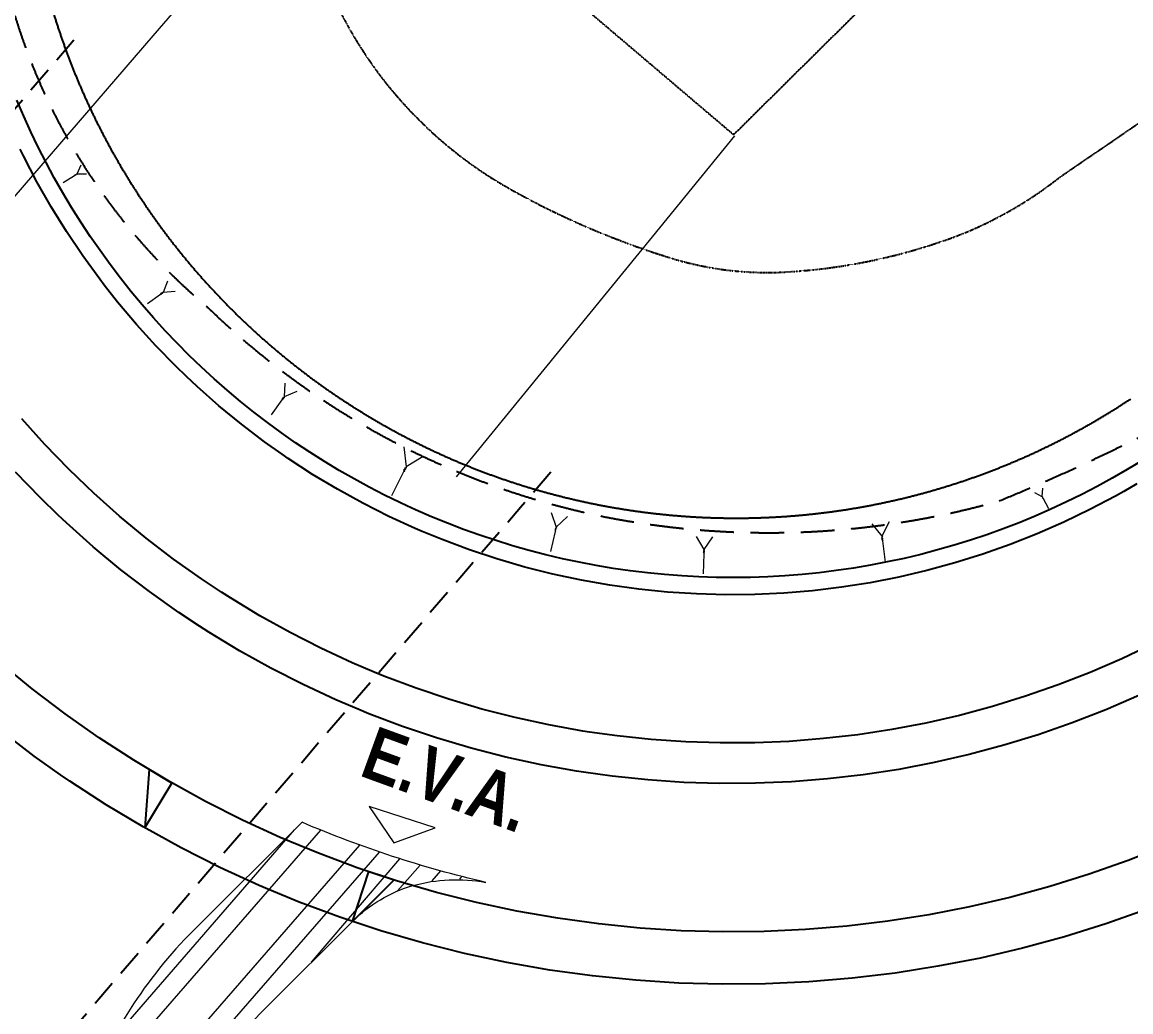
# Model space of a CAD drawing. Header units: millimetres. Extents: x 306 to 836129804, y -168137 to 818603917.
# Drawn here: x 834154129 to 834217068, y 817969540 to 818025753 of the extents above; entities that cross this region are included whole.
import ezdxf
from ezdxf.xclip import XClip

# ---------------------------------------------------------------- set-up
doc = ezdxf.new("R2010")
doc.units = ezdxf.units.MM
doc.header["$LTSCALE"] = 3
doc.header["$XCLIPFRAME"] = 0
for name, pattern in [('ACAD_ISO03W100', [30, 12, -18]), ('DGN Style 2', [1.947273044689957e-06, 0, -1.947273044689957e-06]), ('DGN Style 3', [0.999460710292545, 0.7139005073518179, -0.2855602029407272]), ('HIDDEN', [0.375, 0.25, -0.125]), ('XXXXX-PIW-DWG-P00-XXXX-R100-WS4-00$0$XXXXX-PIW-P-WHCGRDP1-XXX$0$HIDDEN', [9.524999999999999, 6.35, -3.175])]:
    doc.linetypes.add(name, pattern=pattern)
for name, color, linetype in [('00_Xref', 7, 'Continuous'), ('AR-ROAD_AR_BS_MI_', 251, 'Continuous'), ('XXXXX-PIW-DWG-P00-XXXX-R100-WS4-00$0$XXXXX-PIW-P-WHCGRDP1-XXX$0$MMH125__', 253, 'XXXXX-PIW-DWG-P00-XXXX-R100-WS4-00$0$XXXXX-PIW-P-WHCGRDP1-XXX$0$HIDDEN'), ('XXXXX-PIW-DWG-P00-XXXX-R100-WS4-00$0$XXXXX-PIW-P-WHCGRDP1-XXX$0$MMH813_1', 253, 'Continuous'), ('XXXXX-PIW-DWG-P00-XXXX-R100-WS4-00$0$XXXXX-PIW-P-WHCGRDP1-XXX$0$MMH813__', 253, 'Continuous'), ('XXXXX-PIW-DWG-P00-XXXX-R100-WS4-00$0$XXXXX-PIW-P-WHCGRDP1_RUN IN AND OUT-XXX$0$MMH813_S', 253, 'Continuous')]:
    doc.layers.add(name, color=color, linetype=linetype)
for name, color, linetype, lineweight in [('0_PODP_Stations Boundaries', 253, 'DGN Style 3', 25), ('0_PODP_Survey Base', 253, 'Continuous', 5), ('Eva-New', 1, 'ACAD_ISO03W100', 18), ('UAJ-00ANNO-t', 7, 'Continuous', 5), ('XXXXX-PIW-DWG-P00-XXXX-R100-WS4-00$0$XXXXX-PIW-P-WHCGRDP1-XXX$0$MMH125CS', 253, 'Continuous', 18)]:
    doc.layers.add(name, color=color, linetype=linetype, lineweight=lineweight)
doc.styles.add('_BOLD', font='arialbd.ttf', dxfattribs={"width": 0.8})

# ---------------------------------------------------------------- blocks, each defined once
blk = doc.blocks.new('XXXXX-PIW-DWG-P00-XXXX-R100-WS4-00$0$XXXXX-PIW-P-WHCGRDP1-XXX$0$CUT-SLOPE')
at = {"layer": 'XXXXX-PIW-DWG-P00-XXXX-R100-WS4-00$0$XXXXX-PIW-P-WHCGRDP1-XXX$0$MMH125CS'}
for p, q in [((0.3844015939377528, 15.50749837280949), (-0.5261584790636107, 14.99995112514148)), ((-0.5261584790636107, 14.99995112514148), (0.3844015939377528, 14.52740719942113)), ((0.4019124378719425, 16.45258636587681), (-0.4736261782656754, 16.01504562047751)), ((-0.4736261782656754, 16.01504562047751), (0.3844015939377528, 15.50749837280949)), ((0, 17), (0.4019124378719425, 16.45258636587681)), ((0.3844015939377528, 14.52740719942113), (0, 14)), ((0, 14), (0, 0))]:
    blk.add_line(p, q, dxfattribs=at)
at = {"layer": 'XXXXX-PIW-DWG-P00-XXXX-R100-WS4-00$0$XXXXX-PIW-P-WHCGRDP1-XXX$0$MMH125CS', "ltscale": 0.5}
for points in [[(-5.682420402820753, 25.80276578911662), (0, 17)], [(5.682420402820753, 25.80276578911662), (0, 17)]]:
    blk.add_lwpolyline(points, dxfattribs=at)
blk = doc.blocks.new('x-baseplan')
at = {"layer": '0_PODP_Stations Boundaries', "color": 8, "linetype": 'HIDDEN', "ltscale": 2, "flags": 128}
for points in [[(834037.9867255266, 817884.584634921), (834043.0998300007, 817891.4270000011), (834047.4738700008, 817896.8896500021), (834157.3268900011, 818025.057380002)], [(834184.133700001, 818000.1849000033), (834182.4242400005, 817998.1904400017), (834065.3596248917, 817861.608816634)]]:
    blk.add_lwpolyline(points, dxfattribs=at)
at = {"layer": '0_PODP_Survey Base', "color": 8, "flags": 128}
for points in [[(834172.6754617979, 818037.89618724), (834169.414300969, 818034.1094643761), (834161.5423261953, 818024.9707194866), (834139.9718761172, 817999.9269382138)], [(834194.5605842422, 818019.2980371814), (834189.3010136628, 818012.8478713449), (834182.6388243216, 818004.6773946034), (834178.771875164, 817999.9355374555)]]:
    blk.add_lwpolyline(points, dxfattribs=at)
at = {"layer": 'AR-ROAD_AR_BS_MI_', "color": 8, "linetype": 'DGN Style 2', "flags": 128}
for points in [[(834236.4069443403, 818060.8391930558), (834194.5153943832, 818019.3584357784)], [(834194.5153943832, 818019.3584357784), (834172.6367512398, 818037.9588367196), (834172.6342213831, 818037.9609875071)]]:
    blk.add_lwpolyline(points, dxfattribs=at)
at = {"layer": 'AR-ROAD_AR_BS_MI_', "color": 8}
blk.add_arc((834194.6439872566, 818038.0839271109), 40.49999999999584, 148.4099470221095, 303.6197959366835, dxfattribs=at)
at = {"layer": 'AR-ROAD_AR_BS_MI_', "color": 8, "linetype": 'DGN Style 2'}
blk.add_open_spline([(834217.1596860485, 818123.0119524177), (834207.9658277457, 818108.7348998581), (834203.0129006433, 818100.9423192806), (834198.0560555847, 818093.1509877171), (834190.6238910749, 818081.9926720114), (834182.2998324421, 818069.511840467), (834173.974173622, 818057.0319416778), (834172.7208571341, 818055.14333618), (834172.4350640082, 818054.6545603104), (834171.8764675402, 818053.6707319006), (834171.3789941843, 818052.7159923987), (834170.7657106165, 818051.370238029), (834170.419950346, 818050.5117323097), (834170.2763164963, 818050.1198320563), (834170.2335096062, 818049.9222455999), (834170.1910695094, 818049.7216145146), (834170.1378077168, 818049.4863105327), (834169.7428912972, 818048.3957721741), (834169.4224126178, 818047.2974502692), (834168.8395726834, 818044.683961841), (834168.5937294371, 818042.6738707969), (834168.5656768463, 818039.7736251458), (834168.6754039328, 818038.3009502642), (834168.8097395366, 818037.2806444253), (834168.8907655065, 818036.7536620427), (834169.0350807051, 818035.7797089458), (834169.2439296152, 818034.8172178498), (834169.448576851, 818033.9024070677), (834169.5800564431, 818033.3917131118), (834169.7112698837, 818032.8809734351), (834169.9019304744, 818032.210301017), (834170.1918024381, 818031.2019082333), (834170.690051499, 818029.8118172373), (834171.032377224, 818028.9076356642), (834171.4004472732, 818028.035236885), (834171.7753090856, 818027.1516617589), (834172.2675544412, 818026.1720063862), (834172.5420873181, 818025.6647293196), (834173.2742404004, 818024.3558983618), (834174.1257771198, 818023.0808582687), (834175.865867987, 818020.974369757), (834176.8225198374, 818019.9907233081), (834178.1416965879, 818018.8233101027), (834178.573710155, 818018.4706954815), (834179.7448330524, 818017.5705742982), (834180.7586522556, 818016.8866965516), (834182.3097172265, 818015.9996210301), (834183.0777613085, 818015.59722221), (834183.8625214671, 818015.1932165251), (834184.8802320486, 818014.698287292), (834185.9092582141, 818014.2267151076), (834187.2399937522, 818013.6742040477), (834187.9992374864, 818013.378712112), (834189.3468064193, 818012.8717497803), (834190.1220680454, 818012.6243074081), (834190.982784516, 818012.3403369422), (834191.5150505876, 818012.1866892105), (834192.0518105819, 818012.0497500465), (834192.9003067241, 818011.8639857498), (834193.8564568658, 818011.6863988821), (834195.5881532419, 818011.5285178866), (834196.7314985527, 818011.5148674672), (834198.1232690071, 818011.604584816), (834199.2709486096, 818011.6924071248), (834200.9263659513, 818011.932994394), (834201.9535608452, 818012.1202033964), (834203.0261595016, 818012.3512151019), (834203.9851928728, 818012.5788242609), (834205.4517401338, 818013.0054736395), (834207.1405646689, 818013.5602403932), (834208.4009611558, 818014.0955136245), (834209.5198056244, 818014.6646193013), (834210.6636498205, 818015.271253176), (834211.7498013831, 818015.9800493881), (834212.6441528138, 818016.6404678953), (834212.8470107021, 818016.7979366534), (834213.0498360752, 818016.9557844376), (834213.378428661, 818017.1819423029), (834235.4185811237, 818032.2756643352), (834257.4616727915, 818047.365190298), (834313.2317580262, 818085.5496067927)], degree=3, knots=[0, 0, 0, 0, 0.1185485589139475, 0.1199224590956321, 0.1199224590956321, 0.2926668841540154, 0.3147577562572503, 0.3147577562572503, 0.3221042947417069, 0.3221042947417069, 0.3294507978760806, 0.336080563200318, 0.3412973204174912, 0.3414880211994327, 0.3414880211994327, 0.3439229595692483, 0.3441554920355094, 0.3446183976127454, 0.3589866661084559, 0.3589866661084559, 0.3793933727958008, 0.3851779315068081, 0.3966399722877277, 0.3985426410530775, 0.3985426410530775, 0.4035646036581479, 0.4113258212959806, 0.4113258212959806, 0.4157390380116743, 0.4181739568988113, 0.4181739568988113, 0.4247938059973829, 0.4317940979428195, 0.4373487102652927, 0.4373487102652927, 0.4440905496938999, 0.449810060345665, 0.4515815759077729, 0.4515815759077729, 0.4692858910812906, 0.4714226108268503, 0.4870626116597082, 0.4870626116597082, 0.4943005218764492, 0.4943005218764492, 0.5062456360575875, 0.5101563449781679, 0.5175045350656012, 0.5175045350656012, 0.5216195044037126, 0.5322009176107045, 0.5322009176107045, 0.5403329284088348, 0.5427823307922335, 0.5508978388913738, 0.5508978388913738, 0.5545530970791958, 0.5580904725810072, 0.5580904725810072, 0.565833290494538, 0.5707069869903983, 0.5806570428033945, 0.5806570428033945, 0.5888190255070301, 0.5955976169248876, 0.6023761952232041, 0.6023761952232041, 0.6098465257989122, 0.615172590981899, 0.6222108576078564, 0.6329230186676513, 0.6329230186676513, 0.6385139795862299, 0.6497352259127509, 0.6497352259127509, 0.6529524478426028, 0.6530714261542051, 0.6530714261542051, 0.6581330134160885, 1, 1, 1, 1], dxfattribs=at)
at = {"layer": 'XXXXX-PIW-DWG-P00-XXXX-R100-WS4-00$0$XXXXX-PIW-P-WHCGRDP1-XXX$0$MMH125__', "color": 8, "ltscale": 0.1, "elevation": 5.020281167115851, "flags": 128}
blk.add_lwpolyline([(834162.3732604049, 818072.1335477917, 0.04131670758835602), (834153.6639420241, 818054.5622682967, 0.1498313752754511), (834152.9507738655, 818029.0887656203, 0.167865666675153), (834164.6750821206, 818009.543490328, 0.1433724827624801), (834187.2124138002, 817997.6543669007, 0.1171169655536392), (834209.5421609407, 817998.5435016886, 0.05407728581772444), (834229.8865307523, 818009.4841053858, 11.40506516895526)], format="xyb", dxfattribs=at)
at = {"layer": 'XXXXX-PIW-DWG-P00-XXXX-R100-WS4-00$0$XXXXX-PIW-P-WHCGRDP1-XXX$0$MMH813_1', "color": 8}
for p, q in [((834155.4239844856, 818001.7649366742, 4.874670811506392), (834154.114475012, 818003.2202306982, 4.865917764812849)), ((834156.7859583049, 818000.3586212493, 4.8794238581999), (834155.4239844856, 818001.7649366742, 4.874670811506392)), ((834155.1633828406, 817998.7285142404, 4.579423858199901), (834153.7427472271, 818000.1954013036, 4.574670811506391)), ((834157.7528833356, 817999.4201507705, 4.880371266461978), (834156.7859583049, 818000.3586212493, 4.8794238581999)), ((834158.1985658815, 817999.0031746104, 4.880176904893404), (834157.7528833356, 817999.4201507705, 4.880371266461978)), ((834159.6599085723, 817997.7004185707, 4.876929951586931), (834158.1985658815, 817999.0031746104, 4.880176904893404)), ((834156.1719544543, 817997.7496227485, 4.580371266461978), (834155.1633828406, 817998.7285142404, 4.579423858199901)), ((834156.636833065, 817997.3146869404, 4.580176904893404), (834156.1719544543, 817997.7496227485, 4.580371266461978)), ((834161.1680222312, 817996.452104127, 4.86968299828044), (834159.6599085723, 817997.7004185707, 4.876929951586931)), ((834158.1611174825, 817995.9558196861, 4.576929951586931), (834156.636833065, 817997.3146869404, 4.580176904893404)), ((834162.7208798474, 817995.2599091008, 4.858436044973942), (834161.1680222312, 817996.452104127, 4.86968299828044)), ((834159.7341873472, 817994.65373889, 4.569682998280439), (834158.1611174825, 817995.9558196861, 4.576929951586931)), ((834164.3163942723, 817994.1254358845, 4.843189091667484), (834162.7208798474, 817995.2599091008, 4.858436044973942)), ((834161.3539283441, 817993.4101946395, 4.558436044973943), (834159.7341873472, 817994.65373889, 4.569682998280439)), ((834165.4379728675, 817993.3790972792, 4.830373961996415), (834164.3163942723, 817994.1254358845, 4.843189091667484)), ((834163.0181634278, 817992.2268583452, 4.543189091667483), (834161.3539283441, 817993.4101946395, 4.558436044973943)), ((834165.9524210229, 817993.0502092901, 4.824136668027841), (834165.4379728675, 817993.3790972792, 4.830373961996415)), ((834167.6267611658, 817992.035674497, 4.804137207140149), (834165.9524210229, 817993.0502092901, 4.824136668027841)), ((834164.1880497151, 817991.4483740693, 4.530373961996419), (834163.0181634278, 817992.2268583452, 4.543189091667483)), ((834169.3371642691, 817991.0831951109, 4.78413774625246), (834167.6267611658, 817992.035674497, 4.804137207140149)), ((834164.7246557501, 817991.1053204924, 4.524136668027841), (834164.1880497151, 817991.4483740693, 4.530373961996419)), ((834166.4711116663, 817990.047088508, 4.50413720714015), (834164.7246557501, 817991.1053204924, 4.524136668027841)), ((834171.0813314329, 817990.1940513308, 4.764138285364766), (834169.3371642691, 817991.0831951109, 4.78413774625246)), ((834168.2551838175, 817989.0535847291, 4.484137746252458), (834166.4711116663, 817990.047088508, 4.50413720714015)), ((834172.856918375, 817989.3694382277, 4.744138824477075), (834171.0813314329, 817990.1940513308, 4.764138285364766)), ((834218.3311331082, 817990.4390420407, 5.099574260384865), (834216.5641926602, 817989.5960608964, 5.049412359216838)), ((834174.1111747875, 817988.8337041119, 4.730206296101517), (834172.856918375, 817989.3694382277, 4.744138824477075)), ((834216.5641926602, 817989.5960608964, 5.049412359216838), (834214.7675398476, 817988.8184141701, 5.00232725804883)), ((834170.0744742864, 817988.1261444938, 4.464138285364767), (834168.2551838175, 817989.0535847291, 4.484137746252458)), ((834174.661538582, 817988.6104641393, 4.724280933520326), (834174.1111747875, 817988.8337041119, 4.730206296101517)), ((834214.7675398476, 817988.8184141701, 5.00232725804883), (834212.9435894988, 817988.1071470735, 4.958318956880802)), ((834171.9265378193, 817987.266014347, 4.454196783465231), (834170.0744742864, 817988.1261444938, 4.464138285364767)), ((834176.492766518, 817987.9181491797, 4.706753234688358), (834174.661538582, 817988.6104641393, 4.724280933520326)), ((834212.9435894988, 817988.1071470735, 4.958318956880802), (834211.0947931297, 817987.463215599, 4.917387455712777)), ((834178.3481408856, 817987.2934238687, 4.692302335856383), (834176.492766518, 817987.9181491797, 4.706753234688358)), ((834217.516335154, 817987.5023979173, 4.990803374932497), (834215.6422984194, 817986.6912570436, 4.933660314776337)), ((834173.2348165121, 817986.7072055414, 4.447271083913185), (834171.9265378193, 817987.266014347, 4.454196783465231)), ((834180.2251679318, 817986.7371278806, 4.680928237024389), (834178.3481408856, 817987.2934238687, 4.692302335856383)), ((834209.223635652, 817986.8874852353, 4.879532754544756), (834207.3326320326, 817986.3807298046, 4.844754853376728)), ((834211.0947931297, 817987.463215599, 4.917387455712777), (834209.223635652, 817986.8874852353, 4.879532754544756)), ((834173.8088851138, 817986.4743503634, 4.444396851496631), (834173.2348165121, 817986.7072055414, 4.447271083913185)), ((834175.7189861636, 817985.752216595, 4.436927111652817), (834173.8088851138, 817986.4743503634, 4.444396851496631)), ((834182.1213248009, 817986.2500089161, 4.672630938192413), (834180.2251679318, 817986.7371278806, 4.680928237024389)), ((834184.0340629261, 817985.8327216977, 4.667410439360438), (834182.1213248009, 817986.2500089161, 4.672630938192413)), ((834207.3326320326, 817986.3807298046, 4.844754853376728), (834205.4243239101, 817985.9436304213, 4.813053752208702)), ((834215.6422984194, 817986.6912570436, 4.933660314776337), (834213.7397884112, 817985.9493548471, 4.879594054620157)), ((834177.6542736592, 817985.1005836392, 4.432534171808993), (834175.7189861636, 817985.752216595, 4.436927111652817)), ((834185.9608114536, 817985.4858270868, 4.665266740528467), (834184.0340629261, 817985.8327216977, 4.667410439360438)), ((834205.4243239101, 817985.9436304213, 4.813053752208702), (834203.5012761863, 817985.5767745777, 4.78442945104068)), ((834213.7397884112, 817985.9493548471, 4.879594054620157), (834211.811362236, 817985.2776884964, 4.82860459446398)), ((834179.6121464397, 817984.5203273371, 4.431218031965152), (834177.6542736592, 817985.1005836392, 4.432534171808993)), ((834186.3412869895, 817985.4259107088, 4.665207200312011), (834185.9608114536, 817985.4858270868, 4.665266740528467)), ((834187.8989806982, 817985.2097913359, 4.666199841696489), (834186.3412869895, 817985.4259107088, 4.665207200312011)), ((834189.8459656264, 817985.0049854554, 4.670209742864515), (834187.8989806982, 817985.2097913359, 4.666199841696489)), ((834191.799149353, 817984.8716847189, 4.677296444032542), (834189.8459656264, 817985.0049854554, 4.670209742864515)), ((834199.6213171112, 817985.0556707539, 4.736411248704628), (834197.6696206955, 817984.9021231735, 4.717017347536607)), ((834201.5660735709, 817985.2806553536, 4.758881949872652), (834199.6213171112, 817985.0556707539, 4.736411248704628)), ((834203.5012761863, 817985.5767745777, 4.78442945104068), (834201.5660735709, 817985.2806553536, 4.758881949872652)), ((834211.811362236, 817985.2776884964, 4.82860459446398), (834209.8596118331, 817984.6771607575, 4.780691934307804)), ((834181.5899729866, 817984.0122275932, 4.432978692121329), (834179.6121464397, 817984.5203273371, 4.431218031965152)), ((834193.7559066641, 817984.810068292, 4.687459945200565), (834191.799149353, 817984.8716847189, 4.677296444032542)), ((834195.7136075404, 817984.8202189913, 4.700700246368591), (834193.7559066641, 817984.810068292, 4.687459945200565)), ((834197.6696206955, 817984.9021231735, 4.717017347536607), (834195.7136075404, 817984.8202189913, 4.700700246368591)), ((834209.8596118331, 817984.6771607575, 4.780691934307804), (834207.8871604915, 817984.148578782, 4.735856074151627)), ((834183.5850949635, 817983.5769673291, 4.437816152277505), (834181.5899729866, 817984.0122275932, 4.432978692121329)), ((834205.8966593236, 817983.6926530208, 4.694097013995447), (834203.8907837014, 817983.3099962702, 4.655414753839277)), ((834207.8871604915, 817984.148578782, 4.735856074151627), (834205.8966593236, 817983.6926530208, 4.694097013995447)), ((834185.5948307868, 817983.2151315655, 4.445730412433686), (834183.5850949635, 817983.5769673291, 4.437816152277505)), ((834185.9916938454, 817983.1526345189, 4.447649574360454), (834185.5948307868, 817983.2151315655, 4.445730412433686)), ((834187.6164792316, 817982.927206634, 4.456721472589861), (834185.9916938454, 817983.1526345189, 4.447649574360454)), ((834203.8907837014, 817983.3099962702, 4.655414753839277), (834201.8722296631, 817983.0011228472, 4.619809293683092)), ((834189.6473230608, 817982.7135795265, 4.47078933274604), (834187.6164792316, 817982.927206634, 4.456721472589861)), ((834191.6846326789, 817982.5745373726, 4.48793399290222), (834189.6473230608, 817982.7135795265, 4.47078933274604)), ((834193.725669799, 817982.5102670545, 4.508155453058396), (834191.6846326789, 817982.5745373726, 4.48793399290222)), ((834195.7676911249, 817982.5208549562, 4.531453713214573), (834193.725669799, 817982.5102670545, 4.508155453058396)), ((834197.8079520379, 817982.6062868466, 4.557828773370739), (834195.7676911249, 817982.5208549562, 4.531453713214573)), ((834199.8437102839, 817982.7664478996, 4.587280633526915), (834197.8079520379, 817982.6062868466, 4.557828773370739)), ((834201.8722296631, 817983.0011228472, 4.619809293683092), (834199.8437102839, 817982.7664478996, 4.587280633526915))]:
    blk.add_line(p, q, dxfattribs=at)
at = {"layer": 'XXXXX-PIW-DWG-P00-XXXX-R100-WS4-00$0$XXXXX-PIW-P-WHCGRDP1-XXX$0$MMH813__', "color": 8, "ltscale": 0.005141571938517399, "elevation": 5.714998396237505}
blk.add_lwpolyline([(834217.7003573766, 818000.8451872813), (834216.8644589535, 818000.33795571), (834216.0174960322, 817999.8494233675), (834215.1598868477, 817999.3798314955), (834214.2920548941, 817998.9294119801), (834213.4144287123, 817998.4983872417), (834212.52744168, 817998.0869701239), (834211.6315317983, 817997.6953637875), (834210.7271414725, 817997.3237616097), (834209.8147172974, 817996.9723470905), (834208.8947098339, 817996.6412937609), (834207.9675733885, 817996.3307650969), (834207.0337657868, 817996.0409144401), (834206.0937481504, 817995.7718849208), (834205.147984666, 817995.5238093864), (834204.1969423568, 817995.2968103401), (834203.2410908556, 817995.0909998748), (834202.2809021678, 817994.9064796208), (834201.3168504415, 817994.7433406957), (834200.349411732, 817994.6016636589), (834199.3790637676, 817994.4815184711), (834198.4062857106, 817994.3829644611), (834197.4315579277, 817994.306050295), (834196.4553617453, 817994.2508139545), (834195.4781792159, 817994.217282715), (834194.5004928787, 817994.2054731343), (834193.5227855225, 817994.2153910445), (834192.5455399454, 817994.2470315481), (834191.5692387177, 817994.3003790205), (834190.5943639441, 817994.3754071184), (834189.621397024, 817994.4720787929), (834188.6508184159, 817994.5903463056), (834187.683107397, 817994.7301512561), (834186.7187418304, 817994.8914246088), (834185.7581979269, 817995.0740867234), (834184.8019500081, 817995.2780474019), (834183.8504702775, 817995.5032059266), (834182.9042285811, 817995.7494511133), (834181.9636921799, 817996.0166613634), (834181.0293255176, 817996.3047047262), (834180.1015899901, 817996.6134389665), (834179.1809437191, 817996.9427116262), (834178.2678413275, 817997.2923601097), (834177.3627337106, 817997.6622117586), (834176.4660678182, 817998.0520839369), (834175.9755877117, 817998.2754745577), (834175.5782864271, 817998.461784123), (834174.6998279319, 817998.8911100056), (834173.8311261218, 817999.3398495773), (834172.9726099661, 817999.8077812507), (834172.1247034073, 818000.2946739569), (834171.2878251467, 818000.8002872644), (834170.462388441, 818001.3243714981), (834169.648800896, 818001.8666678625), (834168.8474642672, 818002.4269085671), (834168.0587742602, 818003.004816961), (834167.2831203346, 818003.6001076698), (834166.5208855148, 818004.2124867346), (834165.7724461965, 818004.8416517586), (834165.0381719652, 818005.487292055), (834164.31842541, 818006.1490888032), (834163.6135619464, 818006.8267152037), (834162.923929641, 818007.5198366381), (834162.2498690393, 818008.2281108396), (834161.5917129968, 818008.9511880581), (834160.9497865154, 818009.688711232), (834160.3244065829, 818010.4403161681), (834159.7158820163, 818011.205631718), (834159.1245133085, 818011.9842799646), (834158.5505924821, 818012.7758764054), (834157.9944029432, 818013.5800301442), (834157.4562193416, 818014.3963440857), (834156.9363074359, 818015.2244151272), (834156.4349239627, 818016.0638343627), (834155.9523165086, 818016.9141872805), (834155.4887233879, 818017.7750539706), (834155.0443735262, 818018.6460093316), (834154.6194863468, 818019.5266232789), (834154.2142716622, 818020.4164609602), (834153.8289295686, 818021.3150829668)], dxfattribs=at)
at = {"layer": 'XXXXX-PIW-DWG-P00-XXXX-R100-WS4-00$0$XXXXX-PIW-P-WHCGRDP1-XXX$0$MMH813__', "color": 8, "ltscale": 0.005141571938517399}
for points in [[(834217.7003573766, 818000.8451872813, 4.992876176543102), (834216.8644589535, 818000.33795571, 4.94619120050485), (834216.0174960322, 817999.8494233675, 4.902754065632229), (834215.1598868477, 817999.3798314955, 4.868660236202268), (834214.2920548941, 817998.9294119801, 4.8357955614601), (834213.4144287123, 817998.4983872417, 4.80574217510918), (834212.52744168, 817998.0869701239, 4.77511964961131), (834211.6315317983, 817997.6953637875, 4.74717113173809), (834210.7271414725, 817997.3237616097, 4.719220918447566), (834209.8147172974, 817996.9723470905, 4.69320239267172), (834208.8947098339, 817996.6412937609, 4.667377970345522), (834207.9675733885, 817996.3307650969, 4.643978377608034), (834207.0337657868, 817996.0409144401, 4.619984117344728), (834206.0937481504, 817995.7718849208, 4.598922717777843), (834205.147984666, 817995.5238093864, 4.577119956363046), (834204.1969423568, 817995.2968103401, 4.558255084688772), (834203.2410908556, 817995.0909998748, 4.538861499362994), (834202.2809021678, 817994.9064796208, 4.522021819560296), (834201.3168504415, 817994.7433406957, 4.505698697064097), (834200.349411732, 817994.6016636589, 4.490279810635036), (834199.3790637676, 817994.4815184711, 4.476502820815552), (834198.4062857106, 817994.3829644611, 4.463307727014473), (834197.4315579277, 817994.306050295, 4.452495520336776), (834196.4553617453, 817994.2508139545, 4.440915030703697), (834195.4781792159, 817994.217282715, 4.432150342805444), (834194.5004928787, 817994.2054731343, 4.423126082454407), (834193.5227855225, 817994.2153910445, 4.416913069177846), (834192.5455399454, 817994.2470315481, 4.409626849303677), (834191.5692387177, 817994.3003790205, 4.40550846984378), (834190.5943639441, 817994.3754071184, 4.400064288198553), (834189.621397024, 817994.4720787929, 4.398511470549015), (834188.6508184159, 817994.5903463056, 4.396763770701386), (834187.683107397, 817994.7301512561, 4.395635950046097), (834186.7187418304, 817994.8914246088, 4.39739681779296), (834185.7581979269, 817995.0740867234, 4.398231343256653), (834184.8019500081, 817995.2780474019, 4.401912336690383), (834183.8504702775, 817995.5032059266, 4.405128643885777), (834182.9042285811, 817995.7494511133, 4.411497822627212), (834181.9636921799, 817996.0166613634, 4.416823584206147), (834181.0293255176, 817996.3047047262, 4.425382139781073), (834180.1015899901, 817996.6134389665, 4.432625062715005), (834179.1809437191, 817996.9427116262, 4.443791498939349), (834178.2678413275, 817997.2923601097, 4.452866020699155), (834177.3627337106, 817997.6622117586, 4.465881023948974), (834176.4660678182, 817998.0520839369, 4.477330546498407), (834175.9755877117, 817998.2754745577, 4.485546417330582), (834175.5782864271, 817998.461784123, 4.490113268810646), (834174.6998279319, 817998.8911100056, 4.501701576571448), (834173.8311261218, 817999.3398495773, 4.513415054660575), (834172.9726099661, 817999.8077812507, 4.526553750956037), (834172.1247034073, 818000.2946739569, 4.537576379473827), (834171.2878251467, 818000.8002872644, 4.551096598591939), (834170.462388441, 818001.3243714981, 4.561274188367653), (834169.648800896, 818001.8666678625, 4.574490058615899), (834168.8474642672, 818002.4269085671, 4.58239697078264), (834168.0587742602, 818003.004816961, 4.592278009518535), (834167.2831203346, 818003.6001076698, 4.597930338224224), (834166.5208855148, 818004.2124867346, 4.603609201349874), (834165.7724461965, 818004.8416517586, 4.607541676644503), (834165.0381719652, 818005.487292055, 4.610097585736052), (834164.31842541, 818006.1490888032, 4.610940554645867), (834163.6135619464, 818006.8267152037, 4.609825422127465), (834162.923929641, 818007.5198366381, 4.608272500474029), (834162.2498690393, 818008.2281108396, 4.604338309193388), (834161.5917129968, 818008.9511880581, 4.600332006937273), (834160.9497865154, 818009.688711232, 4.592932913420504), (834160.3244065829, 818010.4403161681, 4.58658534781863), (834159.7158820163, 818011.205631718, 4.575628353504449), (834159.1245133085, 818011.9842799646, 4.566363773840328), (834158.5505924821, 818012.7758764054, 4.553435456731697), (834157.9944029432, 818013.5800301442, 4.542446516969112), (834157.4562193416, 818014.3963440857, 4.529220048261282), (834156.9363074359, 818015.2244151272, 4.517490532019546), (834156.4349239627, 818016.0638343627, 4.5051570889204), (834155.9523165086, 818016.9141872805, 4.492922888027587), (834155.4887233879, 818017.7750539706, 4.481473810262355), (834155.0443735262, 818018.6460093316, 4.46837938930417), (834154.6194863468, 818019.5266232789, 4.457215140963474), (834154.2142716622, 818020.4164609602, 4.445372724424755), (834153.8289295686, 818021.3150829668, 4.436396442451868)], [(834217.9656650897, 817975.358048142, 0), (834215.6461704515, 817974.5385982905, 0), (834213.2981973347, 817973.804721137, 0), (834210.9249015789, 817973.1574030631, 0), (834208.5294730593, 817972.5975141104, 0), (834206.1151313987, 817972.1258068077, 0), (834203.6851216409, 817971.7429151634, 0), (834201.2427098893, 817971.4493538102, 0), (834198.7911789153, 817971.245517315, 0), (834196.3338237479, 817971.1316796484, 0), (834193.8739472439, 817971.1079938164, 0), (834191.4148556495, 817971.174491654, 0), (834188.959854155, 817971.331083784, 0), (834186.5122424539, 817971.577559735, 0), (834184.0753103074, 817971.9135882263, 0), (834181.652333123, 817972.3387176126, 0), (834179.2465675499, 817972.8523764894, 0), (834176.8612471061, 817973.4538744645, 0), (834174.4995778287, 817974.1424030816, 0), (834172.1647339658, 817974.9170369109, 0), (834169.8598537107, 817975.7767347898, 0), (834168.1644462327, 817976.471645924, 0), (834167.5880349837, 817976.7203412248, 0), (834165.3523312674, 817977.7465879428, 0), (834163.1557475037, 817978.8540955962, 0), (834161.0012360548, 817980.041375618, 0), (834158.8916927353, 817981.3068322206, 0), (834156.8299529164, 817982.6487645422, 0), (834156.301532596, 817983.0103478548, 0), (834154.8187877228, 817984.0653689316, 0), (834152.8609003003, 817985.5547413741, 0)], [(834217.415826957, 817999.5313598593, 0), (834216.6713537748, 817999.0990043973, 0), (834216.200921332, 817998.835504444, 0), (834214.7431881668, 817998.0649643069, 0), (834213.2581901937, 817997.3483757888, 0), (834211.747923354, 817996.6867020355, 0), (834210.2144175514, 817996.0808323807, 0), (834208.6597339249, 817995.5315811578, 0), (834207.0859620782, 817995.0396865979, 0), (834205.4952172701, 817994.6058098412, 0), (834203.889637573, 817994.2305340494, 0), (834202.2713809982, 817993.9143636178, 0), (834200.6426225948, 817993.6577235028, 0), (834199.0055515295, 817993.4609586464, 0), (834197.3623681376, 817993.3243335143, 0), (834195.7152809743, 817993.2480317401, 0), (834194.0665038392, 817993.2321558786, 0), (834192.418252804, 817993.2767272684, 0), (834190.772743233, 817993.3816860019, 0), (834189.1321868058, 817993.5468910079, 0), (834187.4987885455, 817993.7721202398, 0), (834185.8747438525, 817994.0570709715, 0), (834184.262235557, 817994.4013602115, 0), (834182.6634309822, 817994.8045252102, 0), (834181.0804790336, 817995.2660240858, 0), (834179.5155073089, 817995.7852365519, 0), (834177.9706192391, 817996.3614647501, 0), (834176.834241423, 817996.8272416254, 0), (834176.4478912627, 817996.9939341898, 0), (834174.9493700308, 817997.6817947881, 0), (834173.4770696616, 817998.4241220122, 0), (834172.0329690302, 817999.2199181223, 0), (834170.6190091067, 818000.0681135133, 0), (834169.2370903536, 818000.9675681498, 0), (834168.8829069908, 818001.2099259642, 0), (834167.889070166, 818001.9170731038, 0), (834166.5767603769, 818002.9153521737, 0), (834165.3019248225, 818003.9610636028, 0), (834164.0662769706, 818005.0528018821, 0), (834163.4603838258, 818005.6186000593, 0), (834162.8714776179, 818006.1890996385, 0), (834161.7191326594, 818007.3684296091, 0), (834160.6107909258, 818008.5892066915, 0), (834159.5479421052, 818009.8497900765, 0), (834158.7862254418, 818010.814206724, 0), (834158.5320147428, 818011.1484854519, 0), (834157.5643743152, 818012.4835472804, 0), (834156.646321397, 818013.8531811462, 0), (834155.7790899177, 818015.2555461642, 0), (834154.9638454958, 818016.6887574594, 0), (834154.2016838769, 818018.1508886953, 0), (834154.0117158595, 818018.5368316976, 0)], [(834219.1098674145, 817979.0083457864, 0), (834216.9234069462, 817978.1445016159, 0), (834214.7067513028, 817977.3613835573, 0), (834212.4628798257, 817976.6600441764, 0), (834210.1948084346, 817976.0414261214, 0), (834207.9055855758, 817975.5063608589, 0), (834205.5982881245, 817975.0555675538, 0), (834203.2760172496, 817974.6896521038, 0), (834200.9418942457, 817974.4091063249, 0), (834198.5990563362, 817974.2143072898, 0), (834196.2506524598, 817974.1055168224, 0), (834193.8998390347, 817974.0828811453, 0), (834191.5497757187, 817974.1464306802, 0), (834189.2036211615, 817974.2960800143, 0), (834186.8645287567, 817974.5316280079, 0), (834184.5356424095, 817974.8527580675, 0), (834182.2200923056, 817975.2590385725, 0), (834179.9209907056, 817975.7499234533, 0), (834177.6414277629, 817976.3247529264, 0), (834175.3844673692, 817976.9827543806, 0), (834173.1531430368, 817977.7230434162, 0), (834170.9504538215, 817978.544625033, 0), (834169.3302153035, 817979.2087260237, 0), (834168.7793602919, 817979.4463949683, 0), (834166.6427805474, 817980.4271411797, 0), (834164.5435863022, 817981.4855454759, 0), (834162.4845990198, 817982.6201852884, 0), (834160.4685861225, 817983.8295355812, 0), (834158.4982572725, 817985.111970903, 0), (834157.9932654242, 817985.4575227646, 0), (834156.5762607292, 817986.4657675718, 0), (834154.7051797904, 817987.8891059903, 0), (834152.8875293193, 817989.3800730916, 0)]]:
    blk.add_polyline3d(points, dxfattribs=at)
at = {"layer": 'XXXXX-PIW-DWG-P00-XXXX-R100-WS4-00$0$XXXXX-PIW-P-WHCGRDP1_RUN IN AND OUT-XXX$0$MMH813_S', "color": 8}
for points in [[(834161.1007280448, 817979.986548872), (834162.6287141965, 817982.5337345856), (834161.3424023447, 817983.3053574342)], [(834172.8795617957, 817974.6798776613), (834173.816211102, 817977.5030565634), (834175.2399018615, 817977.0307170451)]]:
    blk.add_lwpolyline(points, close=True, dxfattribs=at)
at = {"layer": 'XXXXX-PIW-DWG-P00-XXXX-R100-WS4-00$0$XXXXX-PIW-P-WHCGRDP1-XXX$0$MMH125CS', "color": 8}
for p, xscale, yscale, zscale, rotation in [((834156.4624852474, 818016.6184720627), 0.05371848158784243, 0.05371848158784243, 0.05371848158784243, 303.1001233945792), ((834161.2415744874, 818009.7556685993), 0.06481319336047715, 0.06481319336047715, 0.06481319336047715, 306.1824484435524), ((834168.2709775916, 818003.441721348), 0.07434760454028419, 0.07434760454028419, 0.07434760454028419, 324.7803482855171), ((834175.0998552272, 817998.8399068844), 0.1088093947913687, 0.1088093947913687, 0.1088093947913687, 333.6674089085153), ((834212.3976101514, 817998.1336520106), 0.04545455395275167, 0.04545455395275167, 0.04545455395275167, 28.82119352695609), ((834184.1228575235, 817995.6771421557), 0.08395129108269493, 0.08395129108269493, 0.08395129108269493, 346.8492308690221), ((834203.1147526279, 817995.0797021365), 0.08727418999740011, 0.08727418999740011, 0.08727418999740011, 6.806300785940799), ((834192.7895024822, 817994.4230373389), 0.08145128843848531, 0.08145128843848531, 0.08145128843848531, 358.3638680194382)]:
    blk.add_blockref('XXXXX-PIW-DWG-P00-XXXX-R100-WS4-00$0$XXXXX-PIW-P-WHCGRDP1-XXX$0$CUT-SLOPE', p, dxfattribs=dict(at, xscale=xscale, yscale=yscale, zscale=zscale, rotation=rotation))

msp = doc.modelspace()

# ---------------------------------------------------------------- hatches: boundary and pattern name
at = {"layer": 'Eva-New', "linetype": 'Continuous', "ltscale": 0.01}
h = msp.add_hatch(dxfattribs=at)
h.set_pattern_fill('ANSI31', color=8, scale=350, angle=4)
h.set_pattern_definition([(49, (0, 0), (-838.6710210225554, 729.0455959657013), [])])
edge = h.paths.add_edge_path(flags=16)
edge.add_arc((834246161.1747594, 817920842.4071811), 25474.45249405623, 297.0603261748383, 335.521658642506)
edge.add_arc((834138726.3840497, 817969754.2247251), 143519.3598400192, 335.5216583950567, 338.7572987647785)
edge.add_arc((834280043.8196856, 817914819.6030047), 8099.999999985684, 79.70318617243208, 158.7572987649068, ccw=False)
edge.add_arc((834272733.0468633, 817874578.2983438), 49000.00000079762, 59.21943938408748, 79.70318617331412, ccw=False)
edge.add_line((834297808.865778, 817916675.8434722), (834323345.5556602, 817901464.6616981))
edge.add_arc((834319200.3692684, 817894505.6797484), 8099.999999943455, -38.93681206741121, 59.21943938515642, ccw=False)
edge.add_line((834325500.8694355, 817889415.1299115), (834274552.7493528, 817826357.3759581))
edge.add_arc((834268252.5451119, 817831448.2920369), 8099.999999997026, 231.0598573069844, 321.05985730634393, ccw=False)
edge.add_line((834263161.6290332, 817825148.087796), (834259845.5201834, 817827827.6885235))
edge.add_arc((834278700.7649212, 817851161.7783047), 30000.00000065241, 177.6189359691103, 231.0598573047104, ccw=False)
edge.add_arc((857929303.9646153, 816867737.8359097), 23701040.41566164, 177.5676286781247, 177.6189359618932, ccw=False)
edge.add_arc((834312561.1692585, 817870939.9225225), 63000.00008221533, 158.631653379222, 177.5679921804112, ccw=False)
edge.add_arc((834261435.1460462, 817890943.4162045), 8100.000000322377, 117.06032617563099, 158.6316533800974, ccw=False)
edge = h.paths.add_edge_path()
edge.add_arc((834396103.6537191, 818010585.2416526), 55132.36883577483, 117.3814872310124, 177.6244581063767)
edge.add_arc((834323899.8806977, 818013334.5665153), 17125.07493410659, 260.0407084362634, 358.4469419283947, ccw=False)
edge.add_arc((834314420.9393567, 817959352.5676432), 37682.83080208961, 80.0407084361789, 176.6118667930469)
edge.add_arc((834138726.3758801, 817969754.2311484), 138319.368726479, 355.28154565795467, 356.6118667940855, ccw=False)
edge.add_arc((834268504.4238251, 817959042.4496398), 8099.99999995704, 258.5090564658643, 355.28154565768443, ccw=False)
edge.add_line((834266890.7982013, 817951104.8043752), (834241174.9089808, 817956332.5282658))
edge.add_arc((834238585.1394609, 817943593.0975946), 12999.99999982767, 78.50905646537262, 140.000001556405)
edge.add_line((834228626.5614736, 817951949.3362498), (834226980.0340561, 817949987.0811763))
edge.add_arc((834220775.073925, 817955193.6606454), 8099.999999718676, 244.9558038166531, 320.00000156177754, ccw=False)
edge.add_line((834217346.2043331, 817947855.2103106), (834212492.842209, 817950122.929658))
edge.add_line((834212492.842209, 817950122.929658), (834209402.6264037, 817943509.2645415))
edge.add_line((834209402.6264036, 817943509.2645414), (834211755.9992856, 817942409.6579015))
edge.add_arc((834208327.1296932, 817935071.2075667), 8099.999999961095, -39.999998437896124, 64.95580381366892, ccw=False)
edge.add_line((834214532.0898244, 817929864.6280974), (834213931.1595721, 817929148.4672706))
edge.add_line((834213931.1595721, 817929148.4672705), (834219523.284142, 817924456.1178807))
edge.add_line((834219523.284142, 817924456.1178808), (834234371.6778458, 817942151.7453997))
edge.add_line((834234371.6778458, 817942151.7453997), (834231729.0722882, 817944369.1551208))
edge.add_arc((834220775.0738885, 817955193.6606777), 15400.00004829206, 315.3406710555795, 320.0000015568368)
edge.add_line((834232572.1586186, 817945294.731778), (834234218.6860359, 817947256.9868512))
edge.add_arc((834238585.1394608, 817943593.0975953), 5699.999999119535, 78.50905646281808, 140.000001558963, ccw=False)
edge.add_line((834239720.6537888, 817949178.8479658), (834264911.1072247, 817944057.9387053))
edge.add_arc((834263680.4897653, 817936051.967142), 8100.000000212747, -15.094465799906288, 81.26132173783628, ccw=False)
edge.add_arc((834138726.3840435, 817969754.224727), 137519.3598466249, 335.52165839543335, 344.9055341997271, ccw=False)
edge.add_arc((834246161.1747462, 817920842.4072038), 19474.45251573851, 266.2851569931342, 335.52165867457467, ccw=False)
edge.add_arc((834255913.8492196, 818071051.6805044), 169999.9999982572, 257.4222438430332, 266.2851569927192, ccw=False)
edge.add_line((834218893.9103214, 817905131.4462851), (834216379.548247, 817905692.4479663))
edge.add_arc((834250133.0219519, 818056972.6615194), 154999.9999992888, 239.00005124188812, 257.4222438417662, ccw=False)
edge.add_line((834170302.239164, 817924111.6585153), (834156902.7711668, 817932162.8548404))
edge.add_arc((834161074.5733639, 817939105.913707), 8099.999999861416, 148.4553293234017, 239.00005124297292, ccw=False)
edge.add_arc((834065657.1459061, 817997680.1657493), 103861.7276796235, 328.455329324889, 340.2062629952622)
edge.add_arc((834182200.8490694, 817955736.2408469), 19999.99999775062, 134.8844560624225, 160.2062629967736, ccw=False)
edge.add_line((834168087.2615281, 817969906.8670372), (834172879.5617951, 817974679.8776609))
edge.add_arc((834178706.6725717, 817968797.3109293), 8280.085226129995, 77.89250639328998, 134.7286544895121, ccw=False)
edge.add_arc((834194461.5425204, 818037325.4441129), 62036.78911040328, 246.80179926418708, 256.9403618570038, ccw=False)
edge.add_line((834170024.4419757, 817980304.4714792), (834163853.1852652, 817974158.0548946))
edge.add_arc((834182200.8490707, 817955736.2408458), 25999.9999993535, 134.8844560630133, 160.2062629948547)
edge.add_arc((834065657.1459094, 817997680.1657478), 97861.72767606277, 328.45532932466415, 340.20626299547934, ccw=False)
edge.add_arc((834161074.5733643, 817939105.913707), 14100.00000008359, 148.4553293246485, 187.0687038063262)
edge.add_arc((834139043.3088226, 817936373.9944686), 8100.000000489457, -52.291350960998784, 7.068703804049619, ccw=False)
edge.add_arc((834152010.2140228, 817919602.0127873), 13099.99999899797, 127.7086490357815, 148.9996004432265)
edge.add_line((834140781.3694353, 817926349.0898736), (834131426.0480553, 817910779.4663907))
edge.add_line((834131426.0480554, 817910779.4663907), (834136569.0303096, 817907689.2020763))
edge.add_line((834136569.0303096, 817907689.2020763), (834145505.4180471, 817922561.6139065))
edge.add_arc((834152448.44409, 817918389.7570827), 8099.999999440124, 59.00005123944061, 148.9996004473341, ccw=False)
edge.add_line((834156620.2462873, 817925332.8159487), (834194505.7766341, 817902568.9388483))
edge.add_arc((834201201.261642, 817913712.1197457), 13000.00000003933, 239.0000512430822, 270.2331593268543)
edge.add_arc((834201209.5735356, 817911669.5948029), 10957.45814502427, 270.2331593215845, 283.5983857450499)
edge.add_arc((834206959.8821784, 817887897.7372937), 13500.00000016967, 75.6756657912594, 103.59838574955882, ccw=False)
edge.add_arc((834250133.0219513, 818056972.661521), 161000.0000006074, 255.6756657909077, 257.4222438422776)
edge.add_line((834215072.9621687, 817899836.4396998), (834217587.3242428, 817899275.4380186))
edge.add_arc((834255913.8492193, 818071051.6805059), 175999.9999995861, 257.4222438432646, 264.211924064333)
edge.add_arc((834237347.5029914, 817887890.2741243), 8100.000000287132, -12.700159381437913, 84.21192406010982, ccw=False)
edge.add_arc((834312561.1692572, 817870939.9225239), 69000.00008077452, 167.2998406162297, 177.567992181365)
edge.add_arc((857929283.1915195, 816867738.7086957), 23707019.62424068, 177.567628746889, 177.6189359836581)
edge.add_arc((834278700.7649218, 817851161.7783045), 36000.00000117742, 177.6189359687739, 200.2081404197619)
edge.add_arc((834237315.3865358, 817835928.2476586), 8099.999999857097, -55.265596569839715, 20.208140421590087, ccw=False)
edge.add_arc((834249964.3489057, 817817684.2417676), 14099.99999989952, 124.7344034298153, 159.2147263485419)
edge.add_line((834236782.0203865, 817822687.8619376), (834233480.4655391, 817813989.7235609))
edge.add_arc((834175956.5389807, 817835824.0966592), 61528.38349314366, 277.1987223550467, 339.2147263481819, ccw=False)
edge.add_arc((834148032.5136529, 818056905.1646162), 284365.9696394638, 255.4573881016014, 277.1987223552006, ccw=False)
edge.add_arc((834081728.0693146, 817801309.2417939), 20309.99999961604, 205.7336050505601, 255.4573881009045, ccw=False)
edge.add_arc((834081728.0683762, 817801309.2437319), 20309.9999957016, 146.4312469227816, 205.7336111252107, ccw=False)
edge.add_arc((834071554.4165823, 817808060.6072307), 8099.999999200983, 123.9617056671731, 146.4312469229067, ccw=False)
edge.add_arc((834058901.2504501, 817826846.7693429), 14550.00000248084, 303.961705672127, 336.0291402343753)
edge.add_line((834072196.3450047, 817820935.5122128), (834089614.1981219, 817860110.2634121))
edge.add_arc((834116113.0124441, 817848328.3773371), 28999.99999941613, 122.39111715700739, 156.0291423665756, ccw=False)
edge.add_arc((834104916.9683793, 817865976.5669688), 8099.999999937053, 33.039971286591424, 122.39111715687201, ccw=False)
edge.add_arc((834140303.8433043, 817888992.1863631), 34113.14550055179, 213.0399712862813, 220.3007455617589)
edge.add_arc((834124201.6935877, 817875336.210111), 13000.0000008468, 220.3007455674004, 276.9290083036068)
edge.add_arc((834126747.1860373, 817854390.315152), 8100.001123458368, 68.27425558200969, 96.92900818646348, ccw=False)
edge.add_line((834129745.5164917, 817861914.9435605), (834135113.5118744, 817859775.9642721))
edge.add_line((834135113.5118744, 817859775.9642723), (834142622.3979481, 817855047.5611883))
edge.add_line((834142622.3979481, 817855047.5611883), (834145562.1490244, 817859914.0919931))
edge.add_line((834145562.1490245, 817859914.0919931), (834128702.0771768, 817870085.6928767))
edge.add_arc((834124345.8683019, 817876914.5613217), 8100.000000094047, 217.1198732801034, 302.5342427918463, ccw=False)
edge.add_arc((834140303.8432904, 817888992.1863552), 28113.14548473795, 214.1091972686691, 217.1198732819908, ccw=False)
edge.add_arc((834123733.5526448, 817877769.3765415), 8099.999999932356, 129.8458856661256, 214.1091972678508, ccw=False)
edge.add_arc((834079459.470565, 817930822.3277411), 60999.99981933, 309.845885661101, 312.6845503572562)
edge.add_arc((834058374.8685501, 817953683.85797), 92099.99992423652, 312.6845503490685, 314.6106024343607)
edge.add_line((834123055.2985339, 817888118.2270101), (834117142.4996464, 817894113.1685447))
edge.add_arc((833996461.5914122, 818021368.1531793), 175378.769315473, 304.66259644950554, 313.4811452992019, ccw=False)
edge.add_arc((834116113.0124439, 817848328.3773375), 34999.99999908932, 124.6626621030953, 156.0291423670846)
edge.add_line((834084131.6848137, 817862547.8950138), (834066713.8319163, 817823373.1443087))
edge.add_arc((834058901.2504513, 817826846.769342), 8550.000001113716, 292.5985639328043, 336.02914236446725, ccw=False)
edge.add_line((834062186.7776173, 817818953.2396333), (834051761.6538773, 817814613.9860274))
edge.add_arc((834047150.3876804, 817825692.6242136), 11999.9999998492, 196.3763551332621, 292.5985639308307, ccw=False)
edge.add_arc((834022109.2539885, 817818333.8455582), 14099.99999772077, 16.37635513348703, 43.33252058601237)
edge.add_line((834032365.3595872, 817828009.7071674), (834034386, 817830320.8))
edge.add_line((834034386, 817830320.8), (834031648.5, 817832687))
edge.add_arc((834036230.6209766, 817853060.3660947), 20882.28624146727, 222.526048214471, 257.32466606550713, ccw=False)
edge.add_line((834020841, 817838945.5), (834021040.1000001, 817839146.3000001))
edge.add_line((834021040.1000001, 817839146.3000002), (834020346.3000001, 817839937.7000002))
edge.add_line((834020346.3, 817839937.7000002), (834020138.7, 817839748.2000002))
edge.add_arc((834036508.7129956, 817853043.9147209), 21089.17626200143, 201.4883371976351, 219.0834829422791, ccw=False)
edge.add_line((834016885.4, 817845318.6999999), (834006521.8534126, 817854122.7681547))
edge.add_line((834006521.8534127, 817854122.7681547), (834002637.230108, 817849550.0554174))
edge.add_line((834002637.230108, 817849550.0554173), (834006981.2543916, 817845859.7081469))
edge.add_arc((833998888.2891731, 817836333.2232773), 12499.99999996486, -39.05652049009899, 49.65134342305748, ccw=False)
edge.add_line((834008594.8489056, 817828457.1393417), (834004915.5653411, 817823922.7557592))
edge.add_line((834004915.5653411, 817823922.7557594), (834011727.8800411, 817818395.1163226))
edge.add_line((834011727.8800411, 817818395.1163225), (834015819.4032799, 817823437.5479472))
edge.add_arc((834022109.2539866, 817818333.8455572), 8099.999999883325, -87.78404388653757, 140.9434795118549, ccw=False)
edge.add_arc((834018633.172584, 817908166.6171299), 97999.99994622757, 270.05692180446874, 272.21595611323175, ccw=False)
edge.add_arc((834018656.0224583, 817885166.6285439), 75000.00000980035, 258.0909810673327, 270.05692180351537, ccw=False)
edge.add_arc((834018656.0224634, 817885166.6285534), 75000.00002020455, 250.577467704551, 258.0909810650086, ccw=False)
edge.add_arc((834002694.4845113, 817839898.2145294), 26999.99999884721, 216.395114420816, 250.5774677049209, ccw=False)
edge.add_arc((834249026.5316958, 818021471.8613815), 333020.3697452354, 211.2237900140186, 216.3943414268751, ccw=False)
edge.add_arc((833974292.4659724, 817854931.0447389), 11749.99999895416, 184.2039597017222, 211.2237900171938, ccw=False)
edge.add_line((833962574.0803665, 817854069.686065), (833961720.6500287, 817865680.2103342))
edge.add_line((833961720.6500288, 817865680.2103342), (833961618.0110649, 817879844.8784274))
edge.add_line((833961618.0110648, 817879844.8784274), (833961668.2652874, 817994331.6484609))
edge.add_arc((833969768.2645075, 817994328.0929476), 8100.000000460776, 91.64423581736088, 179.9748498878971, ccw=False)
edge.add_arc((833962614.4348527, 818243545.2173792), 241219.7793766693, 271.644235816825, 284.5078058771994)
edge.add_arc((834110389.6029183, 817672462.0159062), 348673.0272428574, 93.74882869622849, 104.507805877316, ccw=False)
edge.add_arc((834088573.1495061, 818005421.0696502), 14999.99999976891, 89.99999998532581, 93.74882868128878, ccw=False)
edge.add_line((834088573.1495099, 818020421.0696499), (834116041.6026194, 818020421.0696503))
edge.add_arc((834116041.6026205, 818048844.8569363), 28423.78728603944, 269.999999997888, 307.6527747440617)
edge.add_arc((834194461.5425193, 818037325.4441291), 62036.78912159548, 183.3951844313258, 190.1987866964271, ccw=False)
edge.add_arc((834116041.6026193, 818048844.8569399), 22423.78728963028, 270.00000000029746, 317.3469995644911, ccw=False)
edge.add_line((834116041.6026194, 818026421.0696502), (834088573.1490626, 818026421.0696502))
edge.add_arc((834088573.1490633, 818005421.0696439), 21000.00000640284, 90.00000000190575, 93.74882880097897)
edge.add_arc((834110389.6030675, 817672462.0159523), 354673.0272358109, 93.7488287990428, 104.5078058921638)
edge.add_arc((833962614.4348499, 818243545.2173941), 235219.7793916388, 271.64423581737117, 284.5078058925929, ccw=False)
edge.add_arc((833969768.2645074, 817994328.092948), 14100.00000019947, 91.64423581767461, 179.9748498915226)
edge.add_line((833955668.2658657, 817994334.2821738), (833955618.0015231, 817879824.457176))
edge.add_line((833955618.0015231, 817879824.457176), (833955722.2455201, 817865438.2867913))
edge.add_line((833955722.2455201, 817865438.2867914), (833956590.2238864, 817853629.8433379))
edge.add_arc((833974292.4659722, 817854931.0447385), 17749.99999859383, 184.2039597003514, 211.2238803707189)
edge.add_arc((834249039.2586302, 818021480.168798), 339035.5595882726, 211.2238803689501, 216.3941112063994)
edge.add_arc((834002694.5711945, 817839898.3777735), 33000.18277802427, 216.3942481429554, 250.5774200170999)
edge.add_arc((834018656.0224569, 817885166.628531), 80999.99999694142, 250.5774677036236, 270.0569218045691)
edge.add_arc((834018633.1725848, 817908166.6171815), 103999.9999978561, 270.0569218040447, 284.0470256711337)
edge.add_arc((834046157.4149852, 817798157.6353674), 9399.999999924456, 5.063257934134128, 104.04702567256001, ccw=False)
edge.add_arc((834081728.0687429, 817801309.2408726), 26309.99896414452, 185.0632579355491, 255.4573888034726)
edge.add_arc((834148032.5136551, 818056905.1646265), 290365.969649737, 255.4573881017989, 277.1987223543259)
edge.add_arc((834175956.5389802, 817835824.0966591), 67528.38349350526, 277.1987223545567, 339.2147263485334)
edge.add_line((834239089.9670366, 817811860.5234888), (834242391.5218842, 817820558.6618657))
edge.add_arc((834249964.3489062, 817817684.241767), 8100.000000465041, 51.0598573100898, 159.2147263430119, ccw=False)
edge.add_line((834255055.264985, 817823984.4460087), (834260246.1633809, 817819789.910864))
edge.add_arc((834268416.7694331, 817829901.3497692), 12999.99999991001, 231.0598573068793, 316.5800092186044)
edge.add_arc((834283742.4357917, 817815398.4552081), 8099.999999770846, 51.05985730003607, 136.5800092203406, ccw=False)
edge.add_line((834288833.3518713, 817821698.6594483), (834293472.2873143, 817817950.1411246))
edge.add_line((834293472.2873143, 817817950.1411246), (834297243.0649778, 817822617.1782936))
edge.add_line((834297243.0649776, 817822617.1782936), (834292654.5405594, 817826324.9616995))
edge.add_arc((834297745.4566382, 817832625.1659405), 8099.99999985069, 141.0598573064669, 231.0598573076249, ccw=False)
edge.add_line((834291445.2523973, 817837716.0820192), (834332501.9480572, 817888525.3202987))
edge.add_arc((834338802.1522981, 817883434.4042205), 8099.999999540637, 63.88710950462041, 141.0598573090289, ccw=False)
edge.add_arc((834407750.2710226, 818024094.9154712), 148550.0000035486, 243.887109506536, 253.266827717885)
edge.add_arc((834412250.2017423, 818034320.9558402), 159644.4631457126, 252.7768729442814, 265.2557810701878)
edge.add_arc((834401064.2425944, 817910629.2707982), 35463.26731417367, 266.73810822923, 303.4623352258175)
edge.add_arc((834425084.5355332, 817874286.6816468), 8100.00000006635, 110.3940288012592, 123.4623352270176, ccw=False)
edge.add_line((834422261.8931797, 817881878.9599706), (834444014.7099663, 817889966.1795577))
edge.add_arc((834439101.2214249, 817903182.3677508), 14100.00000009748, 290.3940288005084, 363.9986999941424)
edge.add_line((834453166.8968467, 817904165.6148894), (834452857.244668, 817908595.2916828))
edge.add_arc((834460961.9259195, 817909158.2650464), 8124.210558425681, 150.5524599331, 183.9735391454267, ccw=False)
edge.add_line((834453887.3130491, 817913152.3419023), (834445875.82295, 817911532.7165551))
edge.add_arc((834438857.8360996, 817907624.0128019), 8033.063205529001, 3.946503806019109, 29.115844572543608, ccw=False)
edge.add_line((834446871.8508717, 817908176.8886434), (834447181.5030501, 817903747.2118515))
edge.add_arc((834439101.2214249, 817903182.3677506), 8100.000000002842, -69.60597119999761, 3.998699994001015, ccw=False)
edge.add_line((834441923.8637784, 817895590.0894271), (834420171.0469923, 817887502.8698401))
edge.add_arc((834425084.5355335, 817874286.6816473), 14099.99999977013, 110.3940288010029, 123.4623352260744)
edge.add_arc((834401064.2425946, 817910629.270798), 29463.26731390759, 266.88350491866197, 303.4623352269623, ccw=False)
edge.add_arc((834412250.2017411, 818034320.9558389), 153644.4631441842, 254.923754262619, 265.2257722555377, ccw=False)
edge.add_line((834372286.6298994, 817885964.8505365), (834379389.9189062, 817889500.6191177))
edge.add_arc((834362988.0592153, 817923591.4239951), 37831.25663396587, 295.6932629162947, 332.8313514006632)
edge.add_line((834396645.2554983, 817906317.2491413), (834392171.2926893, 817910872.8386595))
edge.add_arc((834362971.4565518, 817923613.5155877), 31858.36278034143, 295.70440317128276, 336.42705712401204, ccw=False)
edge.add_line((834376789.3310666, 817894907.738766), (834366567.1243225, 817889991.3048264))
edge.add_arc((834363056.3306767, 817897290.9165941), 8100.000245963212, 250.584243148134, 295.6855170698751, ccw=False)
edge.add_arc((834407750.2710234, 818024094.9154712), 142550.000003938, 239.2194393844903, 250.584242158774, ccw=False)
edge.add_line((834334800.1080382, 817901625.4244884), (834281294.1293124, 817933496.7896554))
edge.add_arc((834285439.3157045, 817940455.7716049), 8099.999999862574, 191.4416321198747, 239.2194393828986, ccw=False)
edge.add_arc((834263680.489765, 817936051.9671406), 14100.00000070966, 11.44163212627772, 17.7590081111678)
edge.add_arc((834284822.6121854, 817942823.2786517), 8099.999999724666, 137.7436965371352, 197.7590081044841, ccw=False)
edge.add_arc((834268391.4120158, 817957751.6295648), 14100.00000023394, 317.7436965380041, 354.7114198080395)
edge.add_arc((834138726.375379, 817969754.2254418), 144319.3688891008, 354.7114198091641, 356.6118686614466)
edge.add_arc((834314420.939348, 817959352.5676538), 31682.83079308976, 80.04070842519587, 176.6118686603307, ccw=False)
edge.add_arc((834323899.8806977, 818013334.5665156), 23125.07493442823, 260.0407084255424, 358.4469419280398)
edge.add_arc((834393339.1385782, 818011451.8864878), 46339.70044907692, 132.940215067453, 178.4469419278503, ccw=False)
edge.add_arc((834367431.9206598, 818039577.8477938), 8103.108026780513, 17.615868042242198, 134.316472124367, ccw=False)
edge.add_line((834375155.0487506, 818042030.1226938), (834374293.6732273, 818054157.1443663))
edge.add_line((834374293.6732273, 818054157.1443661), (834370747.5660934, 818059540.8022536))

# ---------------------------------------------------------------- linework, layer by layer
msp.add_lwpolyline([(834163382.4932566, 817962508.9422587, -0.1109390203685475), (834168087.2615281, 817969906.8670372), (834172879.5617951, 817974679.8776609, -0.1250487133178711), (834176312.2069253, 817976712.278222, -0.1137154838621063), (834180443.3909999, 817976893.2123895, -0.04426670484776522), (834170024.4419757, 817980304.4714792), (834163853.1852652, 817974158.0548946, 0.1109390203574623), (834157736.9865122, 817964540.7526826, -0.05131809918127391)], format="xyb", dxfattribs=at)
at = {"layer": 'UAJ-00ANNO-t', "ltscale": 0.5}
msp.add_lwpolyline([(834175230.08251, 817979143.782165), (834177577.563554, 817979982.9965336), (834173833.4871564, 817981208.8413491), (834175230.08251, 817979143.782165)], close=True, dxfattribs=at)

# ---------------------------------------------------------------- block references
at = {"layer": '00_Xref'}
ref = msp.add_blockref('x-baseplan', (0, 0), dxfattribs=dict(at, xscale=1000, yscale=1000, zscale=1000))
XClip(ref).set_block_clipping_path([(834130.0932744878, 818214.2808966772), (834660.7980561039, 818251.3812309058), (834689.2509440434, 817844.3745563453), (834158.5461624272, 817807.2742220557)])

# ---------------------------------------------------------------- texts
at = {"layer": 'UAJ-00ANNO-t', "ltscale": 0.5, "style": '_BOLD', "width": 0.8}
msp.add_text('E.V.A.', height=3000, rotation=340, dxfattribs=at).set_placement((834173190.654036, 817982987.3234164))

doc.saveas('drawing.dxf')
